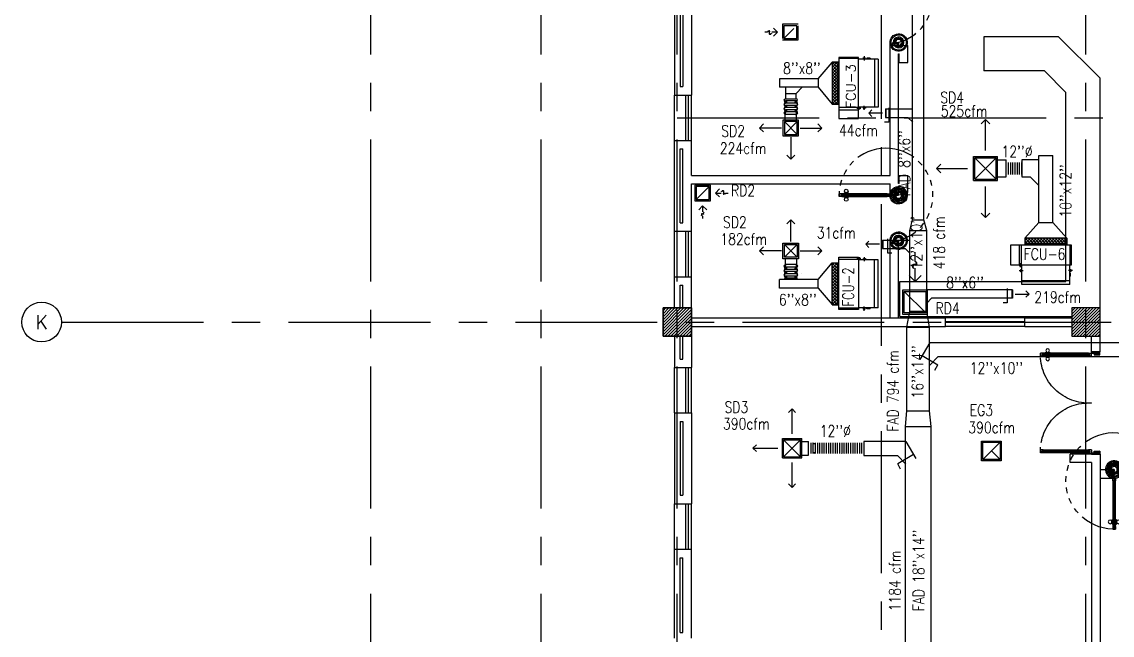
# Model space of a CAD drawing. Extents: x 417866029 to 417866302, y 43498040 to 43498122.
# Drawn here: x 417866028.78 to 417866048, y 43498085.59 to 43498096.4 of the extents above; entities that cross this region are included whole.
import ezdxf
from ezdxf.enums import TextEntityAlignment as Align

# ---------------------------------------------------------------- set-up
doc = ezdxf.new("R2010")
doc.units = 0
doc.header["$MEASUREMENT"] = 0
doc.linetypes.add('CENTERX2', pattern=[4, 2.5, -0.5, 0.5, -0.5])
doc.linetypes.add('HIDDEN', pattern=[0.375, 0.25, -0.125])
doc.layers.get('0').update_dxf_attribs({"linetype": 'CONTINUOUS'})
for name, color, linetype in [('AX', 9, 'CONTINUOUS'), ('AX-CR', 7, 'CONTINUOUS'), ('AX-TXT', 2, 'CONTINUOUS'), ('AXES', 11, 'CENTERX2'), ('COL', 7, 'CONTINUOUS'), ('COUNTER', 9, 'CONTINUOUS'), ('DOOR', 9, 'CONTINUOUS'), ('DUCT', 6, 'CONTINUOUS'), ('FCU', 6, 'CONTINUOUS'), ('HAT', 11, 'CONTINUOUS'), ('INSUL', 9, 'CONTINUOUS'), ('M-AC-FLEX', 7, 'CONTINUOUS'), ('M-EGU.', 2, 'CONTINUOUS'), ('M-TEXT', 2, 'CONTINUOUS'), ('WALL', 9, 'CONTINUOUS'), ('WIN', 9, 'CONTINUOUS')]:
    doc.layers.add(name, color=color, linetype=linetype)
doc.styles.add('ROMANS', font='ROMANS.shx', dxfattribs={"width": 0.6})

# ---------------------------------------------------------------- blocks, each defined once
blk = doc.blocks.new('A1')
at = {"layer": 'COUNTER'}
for p, q in [((1319, 0), (0, 0)), ((0, 0), (0, -600)), ((2050, -731), (1319, 0)), ((1070, -600), (0, -600)), ((1450, -980), (1070, -600)), ((2050, -4775), (2050, -731)), ((1450, -4312), (1450, -980)), ((-1480, -4312), (1450, -4312)), ((-1480, -4927), (-1480, -4312)), ((-1480, -4927), (1550, -4927))]:
    blk.add_line(p, q, dxfattribs=at)
blk = doc.blocks.new('A$C272A55A0')
at = {"layer": 'DOOR', "color": 0, "linetype": 'ByBlock'}
for p, q in [((0, 900), (0, 1050)), ((50, 1050), (0, 1050)), ((50, 950), (50, 1050)), ((1750, 950), (1750, 1050)), ((1750, 1050), (1800, 1050)), ((1800, 1050), (1800, 900)), ((0, 900), (25, 900)), ((25, 950), (50, 950)), ((25, 900), (25, 950)), ((75, 900), (25, 900)), ((25, 850), (25, 900)), ((42, 850), (25, 850)), ((58, 870), (42, 870)), ((42, 870), (42, 850)), ((58, 850), (58, 870)), ((75, 850), (58, 850)), ((75, 900), (75, 850)), ((1725, 900), (1775, 900)), ((1725, 900), (1725, 850)), ((1725, 850), (1742, 850)), ((1742, 870), (1758, 870)), ((1742, 850), (1742, 870)), ((1775, 950), (1750, 950)), ((1758, 870), (1758, 850)), ((1758, 850), (1775, 850)), ((1775, 900), (1775, 950)), ((1800, 900), (1775, 900)), ((1775, 850), (1775, 900)), ((25, 50), (42, 50)), ((25, 50), (25, 0)), ((25, 0), (75, 0)), ((75, 0), (25, 0)), ((42, 50), (42, 30)), ((42, 30), (58, 30)), ((58, 50), (75, 50)), ((58, 50), (58, 30)), ((75, 50), (75, 0)), ((1718, 160), (1709, 160)), ((1709, 95), (1709, 160)), ((1718, 95), (1709, 95)), ((1725, 173), (1718, 173)), ((1718, 173), (1718, 83)), ((1718, 95), (1718, 160)), ((1725, 83), (1718, 83)), ((1742, 50), (1725, 50)), ((1725, 50), (1725, 0)), ((1775, 0), (1725, 0)), ((1725, 0), (1775, 0)), ((1742, 50), (1742, 30)), ((1758, 30), (1742, 30)), ((1775, 50), (1758, 50)), ((1758, 50), (1758, 30)), ((1775, 173), (1782, 173)), ((1775, 83), (1782, 83)), ((1775, 50), (1775, 0)), ((1782, 173), (1782, 83)), ((1782, 160), (1791, 160)), ((1782, 95), (1782, 160)), ((1782, 95), (1791, 95)), ((1791, 95), (1791, 160))]:
    blk.add_line(p, q, dxfattribs=at)
at = {"layer": 'DOOR', "color": 9, "linetype": 'ByBlock'}
for p, q in [((50, 1050), (0, 1010)), ((50, 1050), (0, 937)), ((50, 1050), (37, 950)), ((1750, 1050), (1800, 1010)), ((1750, 1050), (1800, 937)), ((1750, 1050), (1763, 950))]:
    blk.add_line(p, q, dxfattribs=at)
at = {"layer": 'DOOR', "linetype": 'ByBlock'}
for p, q in [((25, 850), (25, 50)), ((42, 850), (42, 50)), ((58, 850), (58, 50)), ((75, 50), (75, 850)), ((1725, 50), (1725, 850)), ((1742, 850), (1742, 50)), ((1758, 850), (1758, 50)), ((1775, 850), (1775, 50))]:
    blk.add_line(p, q, dxfattribs=at)
at = {"layer": 'DOOR', "color": 0, "linetype": 'ByBlock'}
for centre in [(1676, 128), (1824, 128)]:
    blk.add_circle(centre, 32.4, dxfattribs=at)
at = {"layer": 'DOOR', "color": 9, "linetype": 'ByBlock'}
for centre, radius, start, end in [((50, 1050), 54.4, 203.2074, 270), ((50, 1050), 74.4, 227.7764, 270), ((50, 1050), 94.4, 238.0182, 270), ((50, 1050), 34.4, 180, 270), ((50, 1050), 14.4, 180, 270), ((1750, 1050), 14.4, 270, 0), ((1750, 1050), 34.4, 270, 0), ((1750, 1050), 54.4, 270, 336.7926), ((1750, 1050), 74.4, 270, 312.2236), ((1750, 1050), 94.4, 270, 301.9818), ((50, 1050), 114, 244.0838, 257.3774), ((50, 1050), 134, 248.1598, 259.28), ((50, 1050), 154, 251.1053, 256.2858), ((1750, 1050), 114, 282.6226, 295.9162), ((1750, 1050), 134, 280.72, 291.8402), ((1750, 1050), 154, 283.7142, 288.8947)]:
    blk.add_arc(centre, radius, start, end, dxfattribs=at)
at = {"layer": 'DOOR', "linetype": 'HIDDEN', "ltscale": 0.5}
for centre, start, end in [((50, 851), 268.3174, 3.2965), ((1750, 851), 176.7035, 271.6826)]:
    blk.add_arc(centre, 851, start, end, dxfattribs=at)
at = {"layer": 'WALL', "linetype": 'ByBlock'}
blk.add_line((1800, 900), (1800, 1050), dxfattribs=at)
blk = doc.blocks.new('DOOR90')
at = {"layer": 'DOOR', "color": 7, "linetype": 'ByBlock'}
for p, q in [((-150, 0), (0, 0)), ((-150, 0), (-150, -25)), ((0, -50), (-114, 0)), ((0, -50), (-40, 0)), ((0, -50), (0, 0)), ((-1000, -25), (-1050, -25)), ((-1050, -75), (-1050, -25)), ((-1050, -25), (-1050, -75)), ((-1000, -75), (-1050, -75)), ((-1000, -42), (-1020, -42)), ((-1020, -42), (-1020, -58)), ((-1000, -58), (-1020, -58)), ((-1000, -25), (-1000, -42)), ((-1000, -58), (-1000, -75)), ((-878, -18), (-968, -18)), ((-968, -25), (-968, -18)), ((-968, -75), (-968, -82)), ((-878, -82), (-968, -82)), ((-955, -9), (-890, -9)), ((-955, -18), (-955, -9)), ((-955, -18), (-890, -18)), ((-955, -82), (-890, -82)), ((-955, -82), (-955, -91)), ((-955, -91), (-890, -91)), ((-890, -18), (-890, -9)), ((-890, -82), (-890, -91)), ((-878, -25), (-878, -18)), ((-878, -75), (-878, -82)), ((-200, -25), (-150, -25)), ((-200, -42), (-200, -25)), ((-180, -42), (-200, -42)), ((-200, -58), (-180, -58)), ((-200, -75), (-200, -58)), ((-150, -75), (-200, -75)), ((-180, -58), (-180, -42)), ((-150, -25), (-100, -25)), ((-150, -75), (-150, -25)), ((-100, -25), (-100, -50)), ((0, -50), (-100, -37)), ((-100, -50), (0, -50)), ((-150, -875), (-100, -875)), ((-150, -900), (-150, -875)), ((-150, -900), (0, -900)), ((0, -900), (-150, -900)), ((0, -850), (-114, -900)), ((-100, -875), (-100, -850)), ((0, -850), (-100, -863)), ((-100, -850), (0, -850)), ((0, -850), (-40, -900)), ((0, -850), (0, -900))]:
    blk.add_line(p, q, dxfattribs=at)
at = {"layer": 'DOOR', "linetype": 'ByBlock'}
for p, q in [((-200, -25), (-1000, -25)), ((-200, -42), (-1000, -42)), ((-200, -58), (-1000, -58)), ((-1000, -75), (-200, -75))]:
    blk.add_line(p, q, dxfattribs=at)
at = {"layer": 'DOOR', "color": 7, "linetype": 'ByBlock'}
for centre in [(-923, 24), (-923, -124)]:
    blk.add_circle(centre, 32.4, dxfattribs=at)
for centre, radius, start, end in [((0, -50), 154, 161.1053, 166.2858), ((0, -50), 94.4, 148.0182, 180), ((0, -50), 134, 158.1598, 169.28), ((0, -50), 114, 154.0838, 167.3774), ((0, -50), 74.4, 137.7764, 180), ((0, -50), 54.4, 113.2074, 180), ((0, -50), 34.4, 90, 180), ((0, -50), 14.4, 90, 180), ((0, -850), 154, 193.7142, 198.8947), ((0, -850), 134, 190.72, 201.8402), ((0, -850), 94.4, 180, 211.9818), ((0, -850), 74.4, 180, 222.2236), ((0, -850), 54.4, 180, 246.7926), ((0, -850), 34.4, 180, 270), ((0, -850), 14.4, 180, 270)]:
    blk.add_arc(centre, radius, start, end, dxfattribs=at)
at = {"layer": 'DOOR', "linetype": 'HIDDEN', "ltscale": 0.5}
blk.add_arc((-222, -50), 828, 178.2701, 275.003, dxfattribs=at)
blk = doc.blocks.new('*X42')
at = {"color": 0}
for p, q in [((16890, -2467), (16943, -2414)), ((16890, -2520), (16990, -2420)), ((16990, -2565), (16890, -2465)), ((16890, -2573), (16990, -2473)), ((16990, -2512), (16892, -2414)), ((16990, -2459), (16945, -2414)), ((16990, -2619), (16890, -2519)), ((16890, -2626), (16990, -2526)), ((16990, -2672), (16890, -2572)), ((16890, -2679), (16990, -2579)), ((16990, -2725), (16890, -2625)), ((16890, -2732), (16990, -2632)), ((16990, -2778), (16890, -2678)), ((16890, -2785), (16990, -2685)), ((16990, -2831), (16890, -2731)), ((16890, -2838), (16990, -2738)), ((16990, -2884), (16890, -2784)), ((16890, -2891), (16990, -2791)), ((16990, -2937), (16890, -2837)), ((16890, -2944), (16990, -2844)), ((16990, -2990), (16890, -2890)), ((16890, -2997), (16990, -2897)), ((16990, -3043), (16890, -2943)), ((16890, -3050), (16990, -2950)), ((16990, -3096), (16890, -2996)), ((16890, -3103), (16990, -3003)), ((16990, -3149), (16890, -3049)), ((16892, -3155), (16990, -3056)), ((16944, -3155), (16890, -3102)), ((16945, -3155), (16990, -3109))]:
    blk.add_line(p, q, dxfattribs=at)
blk = doc.blocks.new('WHE06')
at = {"color": 3}
for p, q in [((689, 622), (346, 622)), ((346, 622), (346, 469)), ((689, 469), (689, 622)), ((60, -422), (60, 422)), ((212, 437), (269, 437)), ((232, 452), (232, 422)), ((232, 452), (252, 452)), ((242, 472), (242, 399)), ((252, 452), (252, 422)), ((305, 448), (373, 448)), ((321, 458), (321, 438)), ((321, 458), (346, 458)), ((321, 438), (346, 438)), ((346, 430), (689, 430)), ((811, 371), (689, 371)), ((711, -371), (711, 371)), ((811, -371), (811, 371)), ((811, -371), (689, -371)), ((142, -437), (142, -422)), ((142, -437), (197, -437)), ((197, -437), (197, -422)), ((221, -437), (269, -437)), ((232, -452), (232, -422)), ((232, -452), (252, -452)), ((242, -472), (242, -399)), ((252, -452), (252, -422)), ((346, -430), (689, -430))]:
    blk.add_line(p, q, dxfattribs=at)
at = {"color": 6}
for p, q in [((0, -422), (0, 422)), ((0, 422), (346, 422)), ((346, 469), (346, -451)), ((689, 469), (346, 469)), ((689, -451), (689, 469)), ((0, -422), (346, -422)), ((346, -451), (689, -451))]:
    blk.add_line(p, q, dxfattribs=at)
at = {"color": 11}
blk.add_blockref('*X42', (-16179, 2784), dxfattribs=at)
blk = doc.blocks.new('*X38')
at = {"color": 0}
for p, q in [((16890, -2467), (16943, -2414)), ((16890, -2520), (16990, -2420)), ((16990, -2565), (16890, -2465)), ((16890, -2573), (16990, -2473)), ((16990, -2512), (16892, -2414)), ((16990, -2459), (16945, -2414)), ((16990, -2619), (16890, -2519)), ((16890, -2626), (16990, -2526)), ((16990, -2672), (16890, -2572)), ((16890, -2679), (16990, -2579)), ((16990, -2725), (16890, -2625)), ((16890, -2732), (16990, -2632)), ((16990, -2778), (16890, -2678)), ((16890, -2785), (16990, -2685)), ((16990, -2831), (16890, -2731)), ((16890, -2838), (16990, -2738)), ((16990, -2884), (16890, -2784)), ((16890, -2891), (16990, -2791)), ((16990, -2937), (16890, -2837)), ((16890, -2944), (16990, -2844)), ((16990, -2990), (16890, -2890)), ((16890, -2997), (16990, -2897)), ((16990, -3043), (16890, -2943)), ((16890, -3050), (16990, -2950)), ((16990, -3096), (16890, -2996)), ((16890, -3103), (16990, -3003)), ((16990, -3149), (16890, -3049)), ((16892, -3155), (16990, -3056)), ((16944, -3155), (16890, -3102)), ((16945, -3155), (16990, -3109))]:
    blk.add_line(p, q, dxfattribs=at)
blk = doc.blocks.new('AXL')
at = {"layer": 'AX-CR'}
blk.add_circle((-350, 0), 350, dxfattribs=at)
at = {"layer": 'AX-TXT', "style": 'ROMANS'}
blk.add_attdef('AX', text='', height=250, dxfattribs=at).set_placement((-350, 0), align=Align.MIDDLE)
blk = doc.blocks.new('*X82')
at = {"color": 0}
for p, q in [((31339, 162702), (31827, 163190)), ((31339, 162755), (31774, 163190)), ((31339, 162808), (31721, 163190)), ((31339, 162861), (31668, 163190)), ((31339, 162914), (31615, 163190)), ((31339, 162967), (31562, 163190)), ((31339, 163020), (31509, 163190)), ((31339, 163073), (31456, 163190)), ((31339, 163126), (31403, 163190)), ((31339, 163179), (31350, 163190)), ((31380, 162690), (31839, 163149)), ((31433, 162690), (31839, 163096)), ((31486, 162690), (31839, 163043)), ((31539, 162690), (31839, 162990)), ((31592, 162690), (31839, 162937)), ((31645, 162690), (31839, 162884)), ((31698, 162690), (31839, 162831)), ((31751, 162690), (31839, 162778)), ((31804, 162690), (31839, 162725))]:
    blk.add_line(p, q, dxfattribs=at)
blk = doc.blocks.new('*X81')
at = {"color": 0}
for p, q in [((24139, 162714), (24614, 163190)), ((24139, 162768), (24561, 163190)), ((24139, 162821), (24508, 163190)), ((24139, 162874), (24455, 163190)), ((24139, 162927), (24402, 163190)), ((24139, 162980), (24349, 163190)), ((24139, 163033), (24296, 163190)), ((24139, 163086), (24243, 163190)), ((24139, 163139), (24190, 163190)), ((24168, 162690), (24639, 163161)), ((24221, 162690), (24639, 163108)), ((24274, 162690), (24639, 163055)), ((24327, 162690), (24639, 163002)), ((24380, 162690), (24639, 162949)), ((24433, 162690), (24639, 162896)), ((24486, 162690), (24639, 162843)), ((24539, 162690), (24639, 162790)), ((24592, 162690), (24639, 162737))]:
    blk.add_line(p, q, dxfattribs=at)
blk = doc.blocks.new('COL50')
at = {"layer": 'COL'}
blk.add_lwpolyline([(-250, 250), (-250, -250), (250, -250), (250, 250)], close=True, dxfattribs=at)

msp = doc.modelspace()

# ---------------------------------------------------------------- linework, layer by layer
at = {"layer": 'AXES'}
for p, q in [((417866034.934, 43498039.822), (417866034.934, 43498118.3)), ((417866037.934, 43498039.822), (417866037.934, 43498118.3)), ((417866040.334, 43498039.822), (417866040.334, 43498118.3)), ((417866047.534, 43498039.822), (417866047.534, 43498118.3)), ((417866043.934, 43498046.686), (417866043.934, 43498105.506)), ((417866040.334, 43498094.706), (417866098.574, 43498094.706)), ((417866029.482, 43498091.106), (417866098.574, 43498091.106))]:
    msp.add_line(p, q, dxfattribs=at)
at = {"layer": 'DUCT', "linetype": 'ByBlock'}
for p, q in [((417866044.481, 43498092.905), (417866044.481, 43498098.358)), ((417866044.681, 43498092.905), (417866044.681, 43498098.358)), ((417866042.815, 43498095.392), (417866043.061, 43498095.681)), ((417866042.815, 43498095.392), (417866042.134, 43498095.392)), ((417866042.134, 43498095.392), (417866042.134, 43498095.242)), ((417866042.815, 43498095.392), (417866042.815, 43498095.242)), ((417866042.815, 43498095.242), (417866042.134, 43498095.242)), ((417866042.239, 43498095.235), (417866042.239, 43498095.041)), ((417866042.537, 43498095.242), (417866042.43, 43498095.135)), ((417866042.815, 43498095.242), (417866043.061, 43498094.946)), ((417866042.239, 43498095.135), (417866042.43, 43498095.135)), ((417866042.239, 43498095.041), (417866042.43, 43498095.041)), ((417866042.43, 43498095.041), (417866042.43, 43498095.135)), ((417866044.001, 43498094.861), (417866044.483, 43498094.861)), ((417866044.001, 43498094.861), (417866044.001, 43498094.711)), ((417866044.01, 43498094.861), (417866044.01, 43498094.711)), ((417866044.059, 43498094.879), (417866044.059, 43498094.63)), ((417866044.059, 43498094.63), (417866043.984, 43498094.63)), ((417866044.001, 43498094.711), (417866044.399, 43498094.711)), ((417866044.399, 43498094.711), (417866044.483, 43498094.627)), ((417866046.704, 43498092.858), (417866046.704, 43498094.04)), ((417866046.704, 43498094.04), (417866046.954, 43498094.04)), ((417866046.954, 43498092.858), (417866046.954, 43498094.04)), ((417866046.705, 43498093.962), (417866046.405, 43498093.962)), ((417866046.405, 43498093.962), (417866046.405, 43498093.662)), ((417866046.405, 43498093.662), (417866046.555, 43498093.662)), ((417866046.705, 43498093.512), (417866046.555, 43498093.662)), ((417866044.431, 43498092.719), (417866044.481, 43498092.905)), ((417866044.481, 43498092.905), (417866044.681, 43498092.905)), ((417866044.731, 43498092.719), (417866044.681, 43498092.905)), ((417866046.704, 43498092.858), (417866046.458, 43498092.582)), ((417866046.704, 43498092.858), (417866046.954, 43498092.858)), ((417866046.954, 43498092.858), (417866047.2, 43498092.582)), ((417866044.431, 43498091.298), (417866044.431, 43498092.719)), ((417866044.431, 43498092.719), (417866044.731, 43498092.719)), ((417866044.731, 43498091.298), (417866044.731, 43498092.719)), ((417866043.949, 43498092.552), (417866044.431, 43498092.552)), ((417866043.949, 43498092.552), (417866043.949, 43498092.402)), ((417866043.958, 43498092.552), (417866043.958, 43498092.402)), ((417866044.04, 43498092.574), (417866044.04, 43498092.325)), ((417866043.949, 43498092.402), (417866044.347, 43498092.402)), ((417866044.04, 43498092.325), (417866044.115, 43498092.325)), ((417866044.347, 43498092.402), (417866044.431, 43498092.318)), ((417866042.815, 43498091.854), (417866043.061, 43498092.15)), ((417866042.815, 43498091.854), (417866042.134, 43498091.854)), ((417866042.134, 43498091.704), (417866042.134, 43498091.854)), ((417866042.815, 43498091.704), (417866042.134, 43498091.704)), ((417866042.815, 43498091.704), (417866042.815, 43498091.854)), ((417866042.815, 43498091.704), (417866043.061, 43498091.415)), ((417866046.148, 43498091.697), (417866046.148, 43498091.448)), ((417866046.239, 43498091.675), (417866044.729, 43498091.675)), ((417866044.813, 43498091.525), (417866044.729, 43498091.441)), ((417866046.239, 43498091.525), (417866044.813, 43498091.525)), ((417866046.231, 43498091.675), (417866046.231, 43498091.525)), ((417866046.239, 43498091.675), (417866046.239, 43498091.525)), ((417866046.148, 43498091.448), (417866046.074, 43498091.448)), ((417866044.381, 43498091.019), (417866044.431, 43498091.298)), ((417866044.431, 43498091.298), (417866044.731, 43498091.298)), ((417866044.781, 43498091.019), (417866044.731, 43498091.298)), ((417866044.381, 43498089.546), (417866044.381, 43498091.019)), ((417866044.381, 43498091.019), (417866044.781, 43498091.019)), ((417866044.781, 43498089.546), (417866044.781, 43498091.019)), ((417866044.783, 43498090.748), (417866044.609, 43498090.447)), ((417866044.781, 43498090.748), (417866049.424, 43498090.748)), ((417866044.65, 43498090.518), (417866044.927, 43498090.351)), ((417866044.783, 43498090.348), (417866044.933, 43498090.498)), ((417866044.875, 43498090.261), (417866044.927, 43498090.351)), ((417866044.933, 43498090.498), (417866049.424, 43498090.498)), ((417866044.356, 43498089.268), (417866044.381, 43498089.546)), ((417866044.381, 43498089.546), (417866044.781, 43498089.546)), ((417866044.806, 43498089.268), (417866044.781, 43498089.546)), ((417866044.356, 43498082.471), (417866044.356, 43498089.268)), ((417866044.356, 43498089.268), (417866044.806, 43498089.268)), ((417866044.806, 43498082.471), (417866044.806, 43498089.268)), ((417866044.362, 43498089.005), (417866043.621, 43498089.005)), ((417866043.621, 43498089.005), (417866043.621, 43498088.755)), ((417866044.362, 43498089.005), (417866044.536, 43498088.704)), ((417866043.621, 43498088.755), (417866044.212, 43498088.755)), ((417866044.362, 43498088.605), (417866044.212, 43498088.755)), ((417866044.495, 43498088.776), (417866044.218, 43498088.608)), ((417866044.27, 43498088.518), (417866044.218, 43498088.608))]:
    msp.add_line(p, q, dxfattribs=at)
at = {"layer": 'FCU', "color": 3}
for p, q in [((417866043.061, 43498091.409), (417866043.061, 43498092.15)), ((417866043.061, 43498092.15), (417866043.183, 43498092.15)), ((417866043.161, 43498091.409), (417866043.161, 43498092.15)), ((417866043.526, 43498092.21), (417866043.183, 43498092.21)), ((417866043.567, 43498092.227), (417866043.499, 43498092.227)), ((417866043.551, 43498092.237), (417866043.526, 43498092.237)), ((417866043.551, 43498092.217), (417866043.526, 43498092.217)), ((417866043.551, 43498092.237), (417866043.551, 43498092.217)), ((417866043.66, 43498092.217), (417866043.603, 43498092.217)), ((417866043.62, 43498092.232), (417866043.62, 43498092.202)), ((417866043.64, 43498092.232), (417866043.62, 43498092.232)), ((417866043.63, 43498092.252), (417866043.63, 43498092.179)), ((417866043.64, 43498092.232), (417866043.64, 43498092.202)), ((417866043.812, 43498091.357), (417866043.812, 43498092.202)), ((417866043.061, 43498091.409), (417866043.183, 43498091.409)), ((417866043.526, 43498091.349), (417866043.183, 43498091.349)), ((417866043.651, 43498091.342), (417866043.603, 43498091.342)), ((417866043.62, 43498091.327), (417866043.62, 43498091.357)), ((417866043.64, 43498091.327), (417866043.62, 43498091.327)), ((417866043.63, 43498091.307), (417866043.63, 43498091.38)), ((417866043.64, 43498091.327), (417866043.64, 43498091.357)), ((417866043.675, 43498091.342), (417866043.675, 43498091.357)), ((417866043.73, 43498091.342), (417866043.675, 43498091.342)), ((417866043.73, 43498091.342), (417866043.73, 43498091.357))]:
    msp.add_line(p, q, dxfattribs=at)
at = {"layer": 'FCU', "color": 6}
for p, q in [((417866043.183, 43498092.249), (417866043.526, 43498092.249)), ((417866043.183, 43498091.329), (417866043.183, 43498092.249)), ((417866043.526, 43498092.249), (417866043.526, 43498091.329)), ((417866043.872, 43498092.202), (417866043.526, 43498092.202)), ((417866043.872, 43498091.357), (417866043.872, 43498092.202)), ((417866043.526, 43498091.329), (417866043.183, 43498091.329)), ((417866043.872, 43498091.357), (417866043.526, 43498091.357))]:
    msp.add_line(p, q, dxfattribs=at)
at = {"layer": 'INSUL'}
for p, q in [((417866040.384, 43498098.056), (417866040.384, 43498095.256)), ((417866040.434, 43498098.056), (417866040.434, 43498095.256)), ((417866040.384, 43498095.256), (417866040.434, 43498095.256)), ((417866040.384, 43498092.856), (417866040.384, 43498094.156)), ((417866040.384, 43498094.156), (417866040.434, 43498094.156)), ((417866040.434, 43498092.856), (417866040.434, 43498094.156)), ((417866040.384, 43498092.856), (417866040.434, 43498092.856)), ((417866040.384, 43498091.756), (417866040.434, 43498091.756)), ((417866040.384, 43498091.356), (417866040.384, 43498091.756)), ((417866040.434, 43498091.356), (417866040.434, 43498091.756)), ((417866040.384, 43498090.456), (417866040.384, 43498090.856)), ((417866040.434, 43498090.456), (417866040.434, 43498090.856)), ((417866040.384, 43498090.456), (417866040.434, 43498090.456)), ((417866040.384, 43498089.356), (417866040.384, 43498088.056)), ((417866040.384, 43498089.356), (417866040.434, 43498089.356)), ((417866040.434, 43498089.356), (417866040.434, 43498088.056)), ((417866040.384, 43498088.056), (417866040.434, 43498088.056)), ((417866040.384, 43498086.956), (417866040.434, 43498086.956)), ((417866040.384, 43498085.641), (417866040.384, 43498086.956)), ((417866040.434, 43498085.641), (417866040.434, 43498086.956)), ((417866040.384, 43498085.641), (417866040.434, 43498085.641))]:
    msp.add_line(p, q, dxfattribs=at)
at = {"layer": 'M-AC-FLEX', "color": 11}
for p, q in [((417866042.43, 43498095.002), (417866042.239, 43498095.002)), ((417866042.43, 43498094.963), (417866042.239, 43498094.963)), ((417866042.43, 43498094.924), (417866042.239, 43498094.924)), ((417866042.43, 43498094.885), (417866042.239, 43498094.885)), ((417866042.43, 43498094.846), (417866042.239, 43498094.846)), ((417866042.43, 43498094.807), (417866042.239, 43498094.807)), ((417866046.166, 43498093.915), (417866046.166, 43498093.704)), ((417866046.205, 43498093.915), (417866046.205, 43498093.704)), ((417866046.244, 43498093.915), (417866046.244, 43498093.704)), ((417866046.283, 43498093.915), (417866046.283, 43498093.704)), ((417866046.322, 43498093.915), (417866046.322, 43498093.704)), ((417866046.361, 43498093.915), (417866046.361, 43498093.704)), ((417866046.4, 43498093.915), (417866046.4, 43498093.704)), ((417866042.43, 43498092.074), (417866042.239, 43498092.074)), ((417866042.43, 43498092.035), (417866042.239, 43498092.035)), ((417866042.43, 43498091.996), (417866042.239, 43498091.996)), ((417866042.43, 43498091.957), (417866042.239, 43498091.957)), ((417866042.43, 43498091.918), (417866042.239, 43498091.918)), ((417866042.43, 43498091.879), (417866042.239, 43498091.879)), ((417866042.687, 43498088.98), (417866042.687, 43498088.789)), ((417866042.725, 43498088.98), (417866042.725, 43498088.789)), ((417866042.725, 43498088.98), (417866042.725, 43498088.789)), ((417866042.764, 43498088.98), (417866042.764, 43498088.789)), ((417866042.764, 43498088.98), (417866042.764, 43498088.789)), ((417866042.802, 43498088.98), (417866042.802, 43498088.789)), ((417866042.841, 43498088.98), (417866042.841, 43498088.789)), ((417866042.88, 43498088.98), (417866042.88, 43498088.789)), ((417866042.919, 43498088.98), (417866042.919, 43498088.789)), ((417866042.958, 43498088.98), (417866042.958, 43498088.789)), ((417866042.997, 43498088.98), (417866042.997, 43498088.789)), ((417866043.036, 43498088.98), (417866043.036, 43498088.789)), ((417866043.075, 43498088.98), (417866043.075, 43498088.789)), ((417866043.114, 43498088.98), (417866043.114, 43498088.789)), ((417866043.153, 43498088.98), (417866043.153, 43498088.789)), ((417866043.192, 43498088.98), (417866043.192, 43498088.789)), ((417866043.231, 43498088.98), (417866043.231, 43498088.789)), ((417866043.27, 43498088.98), (417866043.27, 43498088.789)), ((417866043.309, 43498088.98), (417866043.309, 43498088.789)), ((417866043.348, 43498088.98), (417866043.348, 43498088.789)), ((417866043.387, 43498088.98), (417866043.387, 43498088.789)), ((417866043.426, 43498088.98), (417866043.426, 43498088.789)), ((417866043.465, 43498088.98), (417866043.465, 43498088.789)), ((417866043.504, 43498088.98), (417866043.504, 43498088.789)), ((417866043.543, 43498088.98), (417866043.543, 43498088.789)), ((417866043.582, 43498088.98), (417866043.582, 43498088.789))]:
    msp.add_line(p, q, dxfattribs=at)
at = {"layer": 'M-AC-FLEX'}
for points in [[(417866042.239, 43498094.963, 1), (417866042.239, 43498095.002, -1), (417866042.239, 43498095.041)], [(417866042.239, 43498095.002, -1), (417866042.239, 43498094.963, 1), (417866042.239, 43498094.924)], [(417866042.239, 43498094.885, 1), (417866042.239, 43498094.924, -1), (417866042.239, 43498094.963)], [(417866042.43, 43498094.963, -1), (417866042.43, 43498095.002, 1), (417866042.43, 43498095.041)], [(417866042.43, 43498095.002, 1), (417866042.43, 43498094.963, -1), (417866042.43, 43498094.924, 0.000618), (417866042.43, 43498094.924, 0.000618)], [(417866042.43, 43498094.885, -1), (417866042.43, 43498094.924, 1), (417866042.43, 43498094.963, -0.000618), (417866042.43, 43498094.963, -0.000618)], [(417866042.239, 43498094.924, -1), (417866042.239, 43498094.885, 1), (417866042.239, 43498094.846)], [(417866042.239, 43498094.807, 1), (417866042.239, 43498094.846, -1), (417866042.239, 43498094.885)], [(417866042.239, 43498094.846, -1), (417866042.239, 43498094.807, 1), (417866042.239, 43498094.768)], [(417866042.247, 43498094.809, -0.100539), (417866042.239, 43498094.807, 1), (417866042.239, 43498094.768)], [(417866042.247, 43498094.767, 0.100539), (417866042.239, 43498094.768, -1), (417866042.239, 43498094.807)], [(417866042.253, 43498094.763, 0.195572), (417866042.239, 43498094.768, -1), (417866042.239, 43498094.807)], [(417866042.43, 43498094.924, 1), (417866042.43, 43498094.885, -1), (417866042.43, 43498094.846)], [(417866042.43, 43498094.807, -1), (417866042.43, 43498094.846, 1), (417866042.43, 43498094.885)], [(417866042.43, 43498094.846, 1), (417866042.43, 43498094.807, -1), (417866042.43, 43498094.768)], [(417866042.417, 43498094.763, -0.195572), (417866042.43, 43498094.768, 1), (417866042.43, 43498094.807)], [(417866042.427, 43498094.769, 1.091277), (417866042.43, 43498094.807)], [(417866042.427, 43498094.807, -1.091277), (417866042.43, 43498094.768)], [(417866046.127, 43498093.915, 1), (417866046.166, 43498093.915, -1), (417866046.205, 43498093.915, 0.000618), (417866046.205, 43498093.915, 0.000618)], [(417866046.244, 43498093.915, -1), (417866046.205, 43498093.915, 1), (417866046.166, 43498093.915, -0.000618), (417866046.166, 43498093.915, -0.000618)], [(417866046.205, 43498093.915, 1), (417866046.244, 43498093.915, -1), (417866046.283, 43498093.915)], [(417866046.322, 43498093.915, -1), (417866046.283, 43498093.915, 1), (417866046.244, 43498093.915)], [(417866046.283, 43498093.915, 1), (417866046.322, 43498093.915, -1), (417866046.361, 43498093.915)], [(417866046.322, 43498093.915, -1), (417866046.283, 43498093.915)], [(417866046.283, 43498093.915, 1), (417866046.322, 43498093.915)], [(417866046.4, 43498093.915, -1), (417866046.361, 43498093.915, 1), (417866046.322, 43498093.915)], [(417866046.405, 43498093.929, 0.190925), (417866046.4, 43498093.915, -0.000618), (417866046.4, 43498093.915)], [(417866046.127, 43498093.704, -1), (417866046.166, 43498093.704, 1), (417866046.205, 43498093.704)], [(417866046.244, 43498093.704, 1), (417866046.205, 43498093.704, -1), (417866046.166, 43498093.704)], [(417866046.205, 43498093.704, -1), (417866046.244, 43498093.704, 1), (417866046.283, 43498093.704)], [(417866046.322, 43498093.704, 1), (417866046.283, 43498093.704, -1), (417866046.244, 43498093.704)], [(417866046.322, 43498093.704, 1), (417866046.283, 43498093.704)], [(417866046.283, 43498093.704, -1), (417866046.322, 43498093.704, 1), (417866046.361, 43498093.704)], [(417866046.283, 43498093.704, -1), (417866046.322, 43498093.704)], [(417866046.4, 43498093.704, 1), (417866046.361, 43498093.704, -1), (417866046.322, 43498093.704)], [(417866046.405, 43498093.691, -0.190925), (417866046.4, 43498093.704)], [(417866042.253, 43498092.118, -0.195572), (417866042.239, 43498092.113, 1), (417866042.239, 43498092.074)], [(417866042.247, 43498092.114, -0.100539), (417866042.239, 43498092.113, 1), (417866042.239, 43498092.074)], [(417866042.239, 43498092.035, 1), (417866042.239, 43498092.074, -1), (417866042.239, 43498092.113)], [(417866042.247, 43498092.072, 0.100539), (417866042.239, 43498092.074, -1), (417866042.239, 43498092.113)], [(417866042.43, 43498092.035, -1), (417866042.43, 43498092.074, 1), (417866042.43, 43498092.113)], [(417866042.417, 43498092.118, 0.195572), (417866042.43, 43498092.113, -1), (417866042.43, 43498092.074)], [(417866042.427, 43498092.112, -1.091277), (417866042.43, 43498092.074)], [(417866042.427, 43498092.074, 1.091277), (417866042.43, 43498092.113)], [(417866042.239, 43498092.074, -1), (417866042.239, 43498092.035, 1), (417866042.239, 43498091.996)], [(417866042.239, 43498091.957, 1), (417866042.239, 43498091.996, -1), (417866042.239, 43498092.035)], [(417866042.239, 43498091.996, -1), (417866042.239, 43498091.957, 1), (417866042.239, 43498091.918)], [(417866042.239, 43498091.879, 1), (417866042.239, 43498091.918, -1), (417866042.239, 43498091.957)], [(417866042.239, 43498091.918, -1), (417866042.239, 43498091.879, 0.488367), (417866042.22, 43498091.854, 0.488367)], [(417866042.43, 43498092.074, 1), (417866042.43, 43498092.035, -1), (417866042.43, 43498091.996)], [(417866042.43, 43498091.957, -1), (417866042.43, 43498091.996, 1), (417866042.43, 43498092.035)], [(417866042.43, 43498091.996, 1), (417866042.43, 43498091.957, -1), (417866042.43, 43498091.918, 0.000618), (417866042.43, 43498091.918, 0.000618)], [(417866042.43, 43498091.879, -1), (417866042.43, 43498091.918, 1), (417866042.43, 43498091.957, -0.000618), (417866042.43, 43498091.957, -0.000618)], [(417866042.43, 43498091.918, 1), (417866042.43, 43498091.879, -0.488367), (417866042.449, 43498091.854, -0.488367)], [(417866042.648, 43498088.98, 1), (417866042.687, 43498088.98, -1.018005), (417866042.725, 43498088.98)], [(417866042.648, 43498088.789, -1), (417866042.687, 43498088.789, 1.018005), (417866042.725, 43498088.789)], [(417866042.919, 43498088.98, -1), (417866042.88, 43498088.98, 1), (417866042.841, 43498088.98, -1), (417866042.802, 43498088.98, 1.018005), (417866042.764, 43498088.98)], [(417866042.919, 43498088.789, 1), (417866042.88, 43498088.789, -1), (417866042.841, 43498088.789, 1), (417866042.802, 43498088.789, -1.018005), (417866042.764, 43498088.789)], [(417866042.88, 43498088.98, 1), (417866042.919, 43498088.98, -1), (417866042.958, 43498088.98)], [(417866042.88, 43498088.789, -1), (417866042.919, 43498088.789, 1), (417866042.958, 43498088.789)], [(417866042.997, 43498088.98, -1), (417866042.958, 43498088.98, 1), (417866042.919, 43498088.98)], [(417866042.997, 43498088.789, 1), (417866042.958, 43498088.789, -1), (417866042.919, 43498088.789)], [(417866042.958, 43498088.98, 1), (417866042.997, 43498088.98, -1), (417866043.036, 43498088.98)], [(417866042.958, 43498088.789, -1), (417866042.997, 43498088.789, 1), (417866043.036, 43498088.789)], [(417866043.075, 43498088.98, -1), (417866043.036, 43498088.98, 1), (417866042.997, 43498088.98)], [(417866043.075, 43498088.789, 1), (417866043.036, 43498088.789, -1), (417866042.997, 43498088.789)], [(417866043.036, 43498088.98, 1), (417866043.075, 43498088.98, -1), (417866043.114, 43498088.98, 0.000618), (417866043.114, 43498088.98, 0.000618)], [(417866043.036, 43498088.789, -1), (417866043.075, 43498088.789, 1), (417866043.114, 43498088.789)], [(417866043.153, 43498088.98, -1), (417866043.114, 43498088.98, 1), (417866043.075, 43498088.98, -0.000618), (417866043.075, 43498088.98, -0.000618)], [(417866043.153, 43498088.789, 1), (417866043.114, 43498088.789, -1), (417866043.075, 43498088.789)], [(417866043.114, 43498088.98, 1), (417866043.153, 43498088.98, -1), (417866043.192, 43498088.98)], [(417866043.114, 43498088.789, -1), (417866043.153, 43498088.789, 1), (417866043.192, 43498088.789)], [(417866043.231, 43498088.98, -1), (417866043.192, 43498088.98, 1), (417866043.153, 43498088.98)], [(417866043.231, 43498088.789, 1), (417866043.192, 43498088.789, -1), (417866043.153, 43498088.789)], [(417866043.192, 43498088.98, 1), (417866043.231, 43498088.98, -1), (417866043.27, 43498088.98)], [(417866043.192, 43498088.789, -1), (417866043.231, 43498088.789, 1), (417866043.27, 43498088.789)], [(417866043.27, 43498088.977, 1.091277), (417866043.231, 43498088.98)], [(417866043.232, 43498088.977, -1.091277), (417866043.27, 43498088.98)], [(417866043.309, 43498088.98, -1), (417866043.27, 43498088.98, 1), (417866043.231, 43498088.98)], [(417866043.309, 43498088.789, 1), (417866043.27, 43498088.789, -1), (417866043.231, 43498088.789)], [(417866043.27, 43498088.98, 1), (417866043.309, 43498088.98, -1), (417866043.348, 43498088.98)], [(417866043.27, 43498088.789, -1), (417866043.309, 43498088.789, 1), (417866043.348, 43498088.789)], [(417866043.387, 43498088.98, -1), (417866043.348, 43498088.98, 1), (417866043.309, 43498088.98)], [(417866043.387, 43498088.789, 1), (417866043.348, 43498088.789, -1), (417866043.309, 43498088.789)], [(417866043.348, 43498088.98, 1), (417866043.387, 43498088.98, -1), (417866043.426, 43498088.98, 0.000618), (417866043.426, 43498088.98, 0.000618)], [(417866043.348, 43498088.789, -1), (417866043.387, 43498088.789, 1), (417866043.426, 43498088.789)], [(417866043.465, 43498088.98, -1), (417866043.426, 43498088.98, 1), (417866043.387, 43498088.98, -0.000618), (417866043.387, 43498088.98, -0.000618)], [(417866043.465, 43498088.789, 1), (417866043.426, 43498088.789, -1), (417866043.387, 43498088.789)], [(417866043.426, 43498088.98, 1), (417866043.465, 43498088.98, -1), (417866043.504, 43498088.98, 0.000618), (417866043.504, 43498088.98, 0.000618)], [(417866043.426, 43498088.98, 1), (417866043.465, 43498088.98)], [(417866043.465, 43498088.98, -1), (417866043.426, 43498088.98)], [(417866043.426, 43498088.789, -1), (417866043.465, 43498088.789)], [(417866043.426, 43498088.789, -1), (417866043.465, 43498088.789, 1), (417866043.504, 43498088.789)], [(417866043.465, 43498088.789, 1), (417866043.426, 43498088.789)], [(417866043.543, 43498088.98, -1), (417866043.504, 43498088.98, 1), (417866043.465, 43498088.98, -0.000618), (417866043.465, 43498088.98, -0.000618)], [(417866043.543, 43498088.789, 1), (417866043.504, 43498088.789, -1), (417866043.465, 43498088.789)], [(417866043.504, 43498088.98, 1), (417866043.543, 43498088.98, -1), (417866043.582, 43498088.98)], [(417866043.504, 43498088.789, -1), (417866043.543, 43498088.789, 1), (417866043.582, 43498088.789)], [(417866043.621, 43498088.98, -1), (417866043.582, 43498088.98, 1), (417866043.543, 43498088.98)], [(417866043.621, 43498088.789, 1), (417866043.582, 43498088.789, -1), (417866043.543, 43498088.789)], [(417866043.582, 43498088.98, 1), (417866043.621, 43498088.98)], [(417866043.622, 43498088.977, -0.043651), (417866043.621, 43498088.98, -0.043651)], [(417866043.621, 43498088.98, 0.000096), (417866043.621, 43498088.98)], [(417866043.23, 43498088.797, -0.100539), (417866043.231, 43498088.789, 1), (417866043.27, 43498088.789)], [(417866043.272, 43498088.797, 0.100539), (417866043.27, 43498088.789, -1), (417866043.231, 43498088.789)]]:
    msp.add_lwpolyline(points, format="xyb", dxfattribs=at)
for centre, start, end in [((417866042.744, 43498088.98), 180, 331.5686), ((417866042.744, 43498088.789), 28.4314, 180.0178), ((417866042.744, 43498088.789), 28.4314, 180.0178), ((417866042.744, 43498088.98), 208.4314, 0), ((417866042.744, 43498088.789), 359.9822, 151.5686), ((417866042.744, 43498088.789), 359.9822, 151.5686)]:
    msp.add_arc(centre, 0.0195, start, end, dxfattribs=at)
at = {"layer": 'M-EGU.', "linetype": 'HIDDEN'}
for p, q in [((417866042.463, 43498096.352), (417866042.188, 43498096.352)), ((417866042.188, 43498096.352), (417866042.188, 43498096.077)), ((417866042.213, 43498096.102), (417866042.438, 43498096.327)), ((417866042.463, 43498096.077), (417866042.463, 43498096.352)), ((417866042.188, 43498096.077), (417866042.463, 43498096.077))]:
    msp.add_line(p, q, dxfattribs=at)
at = {"layer": 'M-EGU.'}
for p, q in [((417866042.438, 43498096.327), (417866042.213, 43498096.327)), ((417866042.213, 43498096.327), (417866042.213, 43498096.102)), ((417866042.438, 43498096.102), (417866042.438, 43498096.327)), ((417866041.919, 43498096.214), (417866041.875, 43498096.214)), ((417866042.1, 43498096.214), (417866041.999, 43498096.214)), ((417866042.029, 43498096.285), (417866042.1, 43498096.214)), ((417866042.1, 43498096.214), (417866042.029, 43498096.143)), ((417866042.213, 43498096.102), (417866042.438, 43498096.102)), ((417866043.708, 43498094.787), (417866043.765, 43498094.843)), ((417866043.952, 43498094.787), (417866043.708, 43498094.787)), ((417866043.765, 43498094.73), (417866043.708, 43498094.787)), ((417866041.784, 43498094.525), (417866041.855, 43498094.596)), ((417866042.196, 43498094.663), (417866042.196, 43498094.388)), ((417866042.471, 43498094.663), (417866042.196, 43498094.663)), ((417866042.446, 43498094.638), (417866042.221, 43498094.638)), ((417866042.446, 43498094.413), (417866042.221, 43498094.638)), ((417866042.446, 43498094.638), (417866042.221, 43498094.413)), ((417866042.221, 43498094.638), (417866042.221, 43498094.413)), ((417866042.234, 43498094.663), (417866042.234, 43498094.763)), ((417866042.434, 43498094.763), (417866042.234, 43498094.763)), ((417866042.434, 43498094.663), (417866042.434, 43498094.763)), ((417866042.446, 43498094.413), (417866042.446, 43498094.638)), ((417866042.471, 43498094.388), (417866042.471, 43498094.663)), ((417866042.813, 43498094.596), (417866042.884, 43498094.525)), ((417866045.764, 43498094.677), (417866045.687, 43498094.601)), ((417866045.764, 43498094.128), (417866045.764, 43498094.677)), ((417866045.764, 43498094.677), (417866045.84, 43498094.601)), ((417866042.17, 43498094.525), (417866041.784, 43498094.525)), ((417866041.855, 43498094.455), (417866041.784, 43498094.525)), ((417866042.196, 43498094.388), (417866042.471, 43498094.388)), ((417866042.221, 43498094.413), (417866042.446, 43498094.413)), ((417866042.498, 43498094.525), (417866042.884, 43498094.525)), ((417866042.884, 43498094.525), (417866042.813, 43498094.455)), ((417866042.334, 43498094.362), (417866042.334, 43498093.975)), ((417866042.334, 43498093.975), (417866042.263, 43498094.046)), ((417866042.405, 43498094.046), (417866042.334, 43498093.975)), ((417866045.551, 43498094.026), (417866045.977, 43498094.026)), ((417866045.551, 43498093.6), (417866045.551, 43498094.026)), ((417866045.576, 43498093.625), (417866045.952, 43498094.001)), ((417866045.952, 43498093.625), (417866045.576, 43498094.001)), ((417866045.576, 43498094.001), (417866045.952, 43498094.001)), ((417866045.576, 43498093.625), (417866045.576, 43498094.001)), ((417866045.952, 43498093.625), (417866045.952, 43498094.001)), ((417866045.977, 43498093.6), (417866045.977, 43498094.026)), ((417866044.9, 43498093.813), (417866044.976, 43498093.889)), ((417866044.9, 43498093.813), (417866045.448, 43498093.813)), ((417866044.9, 43498093.813), (417866044.976, 43498093.737)), ((417866045.977, 43498093.963), (417866046.127, 43498093.963)), ((417866046.127, 43498093.663), (417866046.127, 43498093.963)), ((417866045.576, 43498093.625), (417866045.952, 43498093.625)), ((417866045.977, 43498093.663), (417866046.127, 43498093.663)), ((417866040.919, 43498093.518), (417866040.644, 43498093.518)), ((417866040.644, 43498093.518), (417866040.644, 43498093.243)), ((417866040.894, 43498093.493), (417866040.669, 43498093.268)), ((417866040.894, 43498093.493), (417866040.669, 43498093.493)), ((417866040.669, 43498093.493), (417866040.669, 43498093.268)), ((417866040.894, 43498093.268), (417866040.894, 43498093.493)), ((417866040.919, 43498093.243), (417866040.919, 43498093.518)), ((417866041.006, 43498093.38), (417866041.077, 43498093.451)), ((417866045.551, 43498093.6), (417866045.977, 43498093.6)), ((417866045.764, 43498092.949), (417866045.764, 43498093.497)), ((417866040.644, 43498093.243), (417866040.919, 43498093.243)), ((417866040.669, 43498093.268), (417866040.894, 43498093.268)), ((417866041.077, 43498093.31), (417866041.006, 43498093.38)), ((417866041.006, 43498093.38), (417866041.107, 43498093.38)), ((417866041.187, 43498093.38), (417866041.231, 43498093.38)), ((417866040.711, 43498093.085), (417866040.781, 43498093.155)), ((417866040.781, 43498093.155), (417866040.781, 43498093.049)), ((417866040.781, 43498093.155), (417866040.852, 43498093.085)), ((417866040.781, 43498092.973), (417866040.781, 43498092.93)), ((417866042.334, 43498092.909), (417866042.263, 43498092.839)), ((417866042.334, 43498092.523), (417866042.334, 43498092.909)), ((417866042.405, 43498092.839), (417866042.334, 43498092.909)), ((417866045.764, 43498092.949), (417866045.687, 43498093.025)), ((417866045.764, 43498092.949), (417866045.84, 43498093.025)), ((417866042.196, 43498092.222), (417866042.196, 43498092.497)), ((417866042.196, 43498092.497), (417866042.471, 43498092.497)), ((417866042.221, 43498092.472), (417866042.446, 43498092.472)), ((417866042.446, 43498092.472), (417866042.221, 43498092.247)), ((417866042.446, 43498092.247), (417866042.221, 43498092.472)), ((417866042.221, 43498092.247), (417866042.221, 43498092.472)), ((417866042.446, 43498092.472), (417866042.446, 43498092.247)), ((417866042.471, 43498092.497), (417866042.471, 43498092.222)), ((417866043.656, 43498092.477), (417866043.712, 43498092.533)), ((417866043.9, 43498092.477), (417866043.656, 43498092.477)), ((417866043.712, 43498092.42), (417866043.656, 43498092.477)), ((417866041.855, 43498092.43), (417866041.784, 43498092.359)), ((417866042.17, 43498092.359), (417866041.784, 43498092.359)), ((417866041.784, 43498092.359), (417866041.855, 43498092.289)), ((417866042.498, 43498092.359), (417866042.884, 43498092.359)), ((417866042.884, 43498092.359), (417866042.813, 43498092.43)), ((417866042.813, 43498092.289), (417866042.884, 43498092.359)), ((417866044.527, 43498092.175), (417866044.527, 43498092.338)), ((417866042.471, 43498092.222), (417866042.196, 43498092.222)), ((417866042.446, 43498092.247), (417866042.221, 43498092.247)), ((417866042.234, 43498092.222), (417866042.234, 43498092.122)), ((417866042.434, 43498092.122), (417866042.234, 43498092.122)), ((417866042.434, 43498092.222), (417866042.434, 43498092.122)), ((417866042.524, 43498091.966), (417866042.524, 43498091.966)), ((417866044.527, 43498091.82), (417866044.421, 43498091.926)), ((417866044.527, 43498091.82), (417866044.527, 43498092.056)), ((417866044.633, 43498091.926), (417866044.527, 43498091.82)), ((417866044.307, 43498091.673), (417866044.738, 43498091.673)), ((417866044.307, 43498091.242), (417866044.307, 43498091.673)), ((417866044.332, 43498091.648), (417866044.713, 43498091.267)), ((417866044.332, 43498091.648), (417866044.713, 43498091.648)), ((417866044.332, 43498091.267), (417866044.332, 43498091.648)), ((417866044.713, 43498091.648), (417866044.713, 43498091.267)), ((417866044.738, 43498091.673), (417866044.738, 43498091.242)), ((417866046.288, 43498091.6), (417866046.532, 43498091.6)), ((417866046.532, 43498091.6), (417866046.476, 43498091.657)), ((417866046.476, 43498091.544), (417866046.532, 43498091.6)), ((417866044.738, 43498091.242), (417866044.307, 43498091.242)), ((417866044.713, 43498091.267), (417866044.332, 43498091.267)), ((417866042.357, 43498089.576), (417866042.296, 43498089.515)), ((417866042.357, 43498089.137), (417866042.357, 43498089.576)), ((417866042.357, 43498089.576), (417866042.418, 43498089.515)), ((417866042.187, 43498089.055), (417866042.528, 43498089.055)), ((417866042.187, 43498088.714), (417866042.187, 43498089.055)), ((417866042.207, 43498088.734), (417866042.508, 43498089.035)), ((417866042.508, 43498088.734), (417866042.207, 43498089.035)), ((417866042.207, 43498089.035), (417866042.508, 43498089.035)), ((417866042.207, 43498088.734), (417866042.207, 43498089.035)), ((417866042.508, 43498088.734), (417866042.508, 43498089.035)), ((417866042.528, 43498088.714), (417866042.528, 43498089.055)), ((417866042.528, 43498089.005), (417866042.648, 43498089.005)), ((417866042.648, 43498088.765), (417866042.648, 43498089.005)), ((417866045.697, 43498088.664), (417866045.697, 43498089.009)), ((417866045.697, 43498089.009), (417866046.042, 43498089.009)), ((417866046.042, 43498089.009), (417866046.042, 43498088.664)), ((417866041.666, 43498088.885), (417866041.727, 43498088.946)), ((417866041.666, 43498088.885), (417866042.105, 43498088.885)), ((417866041.666, 43498088.885), (417866041.727, 43498088.824)), ((417866042.648, 43498088.785), (417866042.648, 43498088.985)), ((417866045.717, 43498088.684), (417866046.022, 43498088.989)), ((417866045.717, 43498088.684), (417866045.717, 43498088.989)), ((417866045.717, 43498088.989), (417866046.022, 43498088.989)), ((417866046.022, 43498088.684), (417866045.87, 43498088.836)), ((417866046.022, 43498088.989), (417866046.022, 43498088.684)), ((417866042.187, 43498088.714), (417866042.528, 43498088.714)), ((417866042.207, 43498088.734), (417866042.508, 43498088.734)), ((417866042.357, 43498088.193), (417866042.357, 43498088.632)), ((417866042.528, 43498088.765), (417866042.648, 43498088.765)), ((417866046.042, 43498088.664), (417866045.697, 43498088.664)), ((417866046.022, 43498088.684), (417866045.717, 43498088.684)), ((417866042.357, 43498088.193), (417866042.296, 43498088.255)), ((417866042.357, 43498088.193), (417866042.418, 43498088.255))]:
    msp.add_line(p, q, dxfattribs=at)
for points in [[(417866041.919, 43498096.214, -0.1324), (417866041.931, 43498096.23, -0.15664), (417866041.946, 43498096.237, -0.736612), (417866041.959, 43498096.205, 0.774232), (417866041.972, 43498096.175, 0.203349), (417866041.994, 43498096.188, 0.193808), (417866041.999, 43498096.214)], [(417866041.187, 43498093.38, -0.1324), (417866041.176, 43498093.364, -0.15664), (417866041.16, 43498093.358, -0.736612), (417866041.148, 43498093.389, 0.774232), (417866041.134, 43498093.42, 0.203349), (417866041.113, 43498093.406, 0.193808), (417866041.107, 43498093.38)], [(417866040.781, 43498092.973, -0.187862), (417866040.763, 43498092.985, -0.202645), (417866040.758, 43498093.004, -0.616915), (417866040.783, 43498093.012, 0.668708), (417866040.807, 43498093.022, 0.194285), (417866040.799, 43498093.04, 0.186051), (417866040.781, 43498093.049)], [(417866044.527, 43498092.175, -0.1324), (417866044.551, 43498092.158, -0.15664), (417866044.561, 43498092.135, -0.736612), (417866044.513, 43498092.116, 0.774232), (417866044.468, 43498092.095, 0.203349), (417866044.488, 43498092.064, 0.193808), (417866044.527, 43498092.056)]]:
    msp.add_lwpolyline(points, format="xyb", dxfattribs=at)
at = {"layer": 'WALL'}
for p, q in [((417866040.284, 43498098.056), (417866040.284, 43498095.106)), ((417866040.584, 43498097.031), (417866040.584, 43498095.106)), ((417866044.084, 43498095.981), (417866044.394, 43498095.981)), ((417866044.084, 43498093.691), (417866044.084, 43498095.981)), ((417866044.394, 43498095.681), (417866044.394, 43498095.981)), ((417866044.234, 43498093.545), (417866044.234, 43498095.831)), ((417866044.234, 43498095.831), (417866044.244, 43498095.831)), ((417866044.244, 43498095.681), (417866044.244, 43498095.831)), ((417866044.244, 43498095.681), (417866044.394, 43498095.681)), ((417866040.284, 43498095.106), (417866040.584, 43498095.106)), ((417866040.284, 43498092.706), (417866040.284, 43498094.306)), ((417866040.284, 43498094.306), (417866040.584, 43498094.306)), ((417866040.584, 43498093.691), (417866040.584, 43498094.306)), ((417866040.584, 43498093.691), (417866044.084, 43498093.691)), ((417866044.244, 43498093.545), (417866044.244, 43498093.691)), ((417866044.244, 43498093.691), (417866044.394, 43498093.691)), ((417866044.394, 43498093.391), (417866044.394, 43498093.691)), ((417866040.584, 43498092.706), (417866040.584, 43498093.541)), ((417866040.584, 43498093.541), (417866044.084, 43498093.541)), ((417866044.084, 43498093.391), (417866044.084, 43498093.541)), ((417866044.244, 43498093.545), (417866044.234, 43498093.545)), ((417866044.084, 43498093.391), (417866044.394, 43498093.391)), ((417866040.284, 43498092.706), (417866040.584, 43498092.706)), ((417866044.084, 43498091.178), (417866044.084, 43498092.491)), ((417866044.084, 43498092.491), (417866044.234, 43498092.491)), ((417866044.234, 43498091.178), (417866044.234, 43498092.491)), ((417866040.284, 43498091.906), (417866040.584, 43498091.906)), ((417866040.284, 43498091.356), (417866040.284, 43498091.906)), ((417866040.584, 43498091.356), (417866040.584, 43498091.906)), ((417866040.584, 43498091.181), (417866045.059, 43498091.181)), ((417866045.059, 43498091.031), (417866045.059, 43498091.181)), ((417866046.459, 43498091.031), (417866046.459, 43498091.181)), ((417866046.459, 43498091.181), (417866047.284, 43498091.181)), ((417866040.584, 43498091.031), (417866045.059, 43498091.031)), ((417866046.459, 43498091.031), (417866047.284, 43498091.031)), ((417866040.284, 43498090.856), (417866040.284, 43498090.306)), ((417866040.584, 43498090.856), (417866040.584, 43498090.306)), ((417866047.634, 43498090.581), (417866047.634, 43498090.856)), ((417866047.784, 43498090.581), (417866047.784, 43498090.856)), ((417866040.284, 43498090.306), (417866040.584, 43498090.306)), ((417866040.284, 43498089.506), (417866040.284, 43498087.906)), ((417866040.284, 43498089.506), (417866040.584, 43498089.506)), ((417866040.584, 43498089.506), (417866040.584, 43498087.906)), ((417866047.784, 43498088.781), (417866047.259, 43498088.781)), ((417866047.259, 43498088.631), (417866047.259, 43498088.781)), ((417866047.634, 43498088.631), (417866047.259, 43498088.631)), ((417866047.634, 43498088.631), (417866047.634, 43498084.156)), ((417866047.784, 43498088.781), (417866047.784, 43498084.156)), ((417866047.784, 43498088.508), (417866047.984, 43498088.508)), ((417866047.984, 43498088.508), (417866047.984, 43498088.358)), ((417866047.784, 43498088.358), (417866047.984, 43498088.358)), ((417866040.284, 43498087.906), (417866040.584, 43498087.906)), ((417866040.284, 43498087.106), (417866040.584, 43498087.106)), ((417866040.284, 43498085.541), (417866040.284, 43498087.106)), ((417866040.584, 43498085.541), (417866040.584, 43498087.106))]:
    msp.add_line(p, q, dxfattribs=at)
at = {"layer": 'WALL', "linetype": 'ByBlock', "ltscale": 0.3}
for points in [[(417866040.084, 43498091.356), (417866040.584, 43498091.356), (417866040.584, 43498090.856), (417866040.084, 43498090.856)], [(417866047.284, 43498090.856), (417866047.784, 43498090.856), (417866047.784, 43498091.356), (417866047.284, 43498091.356)]]:
    msp.add_lwpolyline(points, close=True, dxfattribs=at)
at = {"layer": 'WIN'}
for p, q in [((417866040.284, 43498094.306), (417866040.284, 43498095.106)), ((417866040.484, 43498094.306), (417866040.484, 43498095.106)), ((417866040.534, 43498094.306), (417866040.534, 43498095.106)), ((417866040.584, 43498094.306), (417866040.584, 43498095.106)), ((417866040.284, 43498091.906), (417866040.284, 43498092.706)), ((417866040.484, 43498091.906), (417866040.484, 43498092.706)), ((417866040.534, 43498091.906), (417866040.534, 43498092.706)), ((417866040.584, 43498091.906), (417866040.584, 43498092.706)), ((417866046.459, 43498091.181), (417866045.059, 43498091.181)), ((417866046.459, 43498091.111), (417866045.059, 43498091.111)), ((417866046.459, 43498091.101), (417866045.059, 43498091.101)), ((417866046.459, 43498091.031), (417866045.059, 43498091.031)), ((417866040.284, 43498089.506), (417866040.284, 43498090.306)), ((417866040.484, 43498089.506), (417866040.484, 43498090.306)), ((417866040.534, 43498089.506), (417866040.534, 43498090.306)), ((417866040.584, 43498089.506), (417866040.584, 43498090.306)), ((417866040.284, 43498087.106), (417866040.284, 43498087.906)), ((417866040.484, 43498087.106), (417866040.484, 43498087.906)), ((417866040.534, 43498087.106), (417866040.534, 43498087.906)), ((417866040.584, 43498087.106), (417866040.584, 43498087.906))]:
    msp.add_line(p, q, dxfattribs=at)

# ---------------------------------------------------------------- block references
at = {"layer": 'AX', "xscale": 0.0009999871253967285, "yscale": 0.001000002026557922, "zscale": 0.001}
msp.add_blockref('AXL', (417866029.482, 43498091.106), dxfattribs=at).add_auto_attribs({'AX': 'K'})
at = {"layer": 'COL', "xscale": 0.0009999871253967285, "yscale": 0.001000002026557922, "zscale": 0.001}
for p in [(417866040.334, 43498091.106), (417866047.534, 43498091.106)]:
    msp.add_blockref('COL50', p, dxfattribs=at)
at = {"layer": 'DOOR', "color": 0, "linetype": 'ByBlock', "ltscale": 0.3, "xscale": 0.0009999871253967285, "yscale": 0.001000002026557922, "zscale": 0.001}
for p in [(417866044.234, 43498096.881), (417866044.234, 43498093.391)]:
    msp.add_blockref('DOOR90', p, dxfattribs=at)
at = {"layer": 'DOOR', "color": 0, "linetype": 'ByBlock', "xscale": -0.001000002026557922, "yscale": 0.001000002026557922, "zscale": 0.001, "rotation": 270}
msp.add_blockref('A$C272A55A0', (417866046.733, 43498088.781), dxfattribs=at)
at = {"layer": 'DOOR', "color": 0, "linetype": 'ByBlock', "xscale": -0.0009999871253967285, "yscale": 0.001000002026557922, "zscale": 0.001}
msp.add_blockref('A$C272A55A0', (417866049.784, 43498087.458), dxfattribs=at)
at = {"layer": 'FCU', "linetype": 'ByBlock', "yscale": 0.001000002026557922, "zscale": 0.001}
for p, xscale, rotation in [((417866043.872, 43498095.317), 0.0009999871253967285, 180), ((417866046.829, 43498091.771), 0.001000002026557922, 90)]:
    msp.add_blockref('WHE06', p, dxfattribs=dict(at, xscale=xscale, rotation=rotation))
at = {"layer": 'FCU', "color": 11, "extrusion": (0, 0, -1), "xscale": 0.0009999871253967285, "yscale": 0.001000002026557922, "zscale": -0.001}
msp.add_blockref('*X38', (-417866060.051, 43498094.564), dxfattribs=at)
at = {"layer": 'HAT', "xscale": 0.0009999871253967285, "yscale": 0.001000002026557922, "zscale": 0.001}
for name in ['*X81', '*X82']:
    msp.add_blockref(name, (417866015.944, 43497928.167), dxfattribs=at)
at = {"layer": 'WALL', "xscale": 0.0009999871253967285, "yscale": 0.001000002026557922, "zscale": 0.001}
msp.add_blockref('A1', (417866045.734, 43498096.131), dxfattribs=at)

# ---------------------------------------------------------------- texts
at = {"layer": 'M-TEXT', "style": 'ROMANS', "width": 0.8}
for s, p in [("8''x8''", (417866042.198, 43498095.478)), ('SD4', (417866044.969, 43498094.962)), ('525cfm', (417866044.978, 43498094.721)), ('44cfm', (417866043.184, 43498094.384)), ('SD2', (417866041.109, 43498094.372)), ('224cfm', (417866041.083, 43498094.068)), ("12''%%c", (417866046.048, 43498094.009)), ('RD2', (417866041.281, 43498093.324)), ('SD2', (417866041.14, 43498092.765)), ('182cfm', (417866041.093, 43498092.468)), ('31cfm', (417866042.792, 43498092.58)), ('FCU-6', (417866046.439, 43498092.205)), ("8''x6''", (417866045.072, 43498091.701)), ("6''x8''", (417866042.125, 43498091.4)), ('219cfm', (417866046.625, 43498091.447)), ('RD4', (417866044.886, 43498091.251)), ("12''x10''", (417866045.488, 43498090.197)), ('SD3', (417866041.166, 43498089.508)), ('EG3', (417866045.488, 43498089.456)), ('390cfm', (417866041.14, 43498089.216)), ("12''%%c", (417866042.844, 43498089.088)), ('390cfm', (417866045.463, 43498089.15))]:
    msp.add_text(s, height=0.2, dxfattribs=at).set_placement(p)
at = {"layer": 'M-TEXT', "style": 'ROMANS'}
msp.add_text('FCU-3', height=0.17, rotation=90, dxfattribs=at).set_placement((417866043.477, 43498094.869))
for s, width, p in [("FAD 8''x6''", 0.8, (417866044.435, 43498093.322)), ("10''x12''", 0.8, (417866047.276, 43498092.948)), ("12''x10''", 0.8, (417866044.649, 43498092.035)), ('418 cfm', 0.8, (417866045.048, 43498092.035)), ('FCU-2', 0.75, (417866043.447, 43498091.381)), ('FAD 794 cfm', 0.8, (417866044.234, 43498089.178)), ("16''x14''", 0.8, (417866044.668, 43498089.761)), ("FAD 18''x14''", 0.8, (417866044.687, 43498086.013)), ('1184 cfm', 0.8, (417866044.27, 43498086.013))]:
    msp.add_text(s, height=0.2, rotation=90, dxfattribs=dict(at, width=width)).set_placement(p)

doc.saveas('drawing.dxf')
